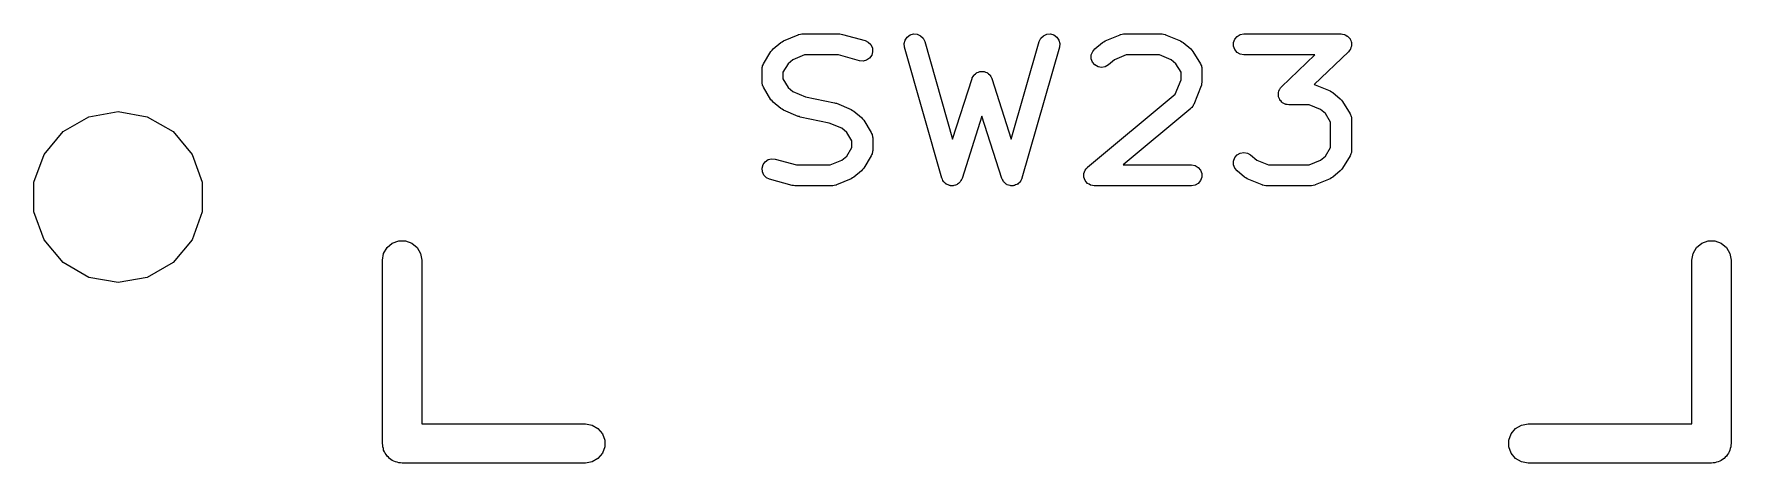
# Model space of a CAD drawing. Extents: x 47 to 330, y -254 to -153.
# Drawn here: x 209.2 to 225.66, y -186.54 to -182.38 of the extents above; entities that cross this region are included whole.
import ezdxf

# ---------------------------------------------------------------- set-up
doc = ezdxf.new("R2010")
doc.units = 0
doc.header["$MEASUREMENT"] = 0
doc.layers.add('BLACK', color=7, linetype='CONTINUOUS')

msp = doc.modelspace()

# ---------------------------------------------------------------- linework, layer by layer
at = {"layer": 'Black'}
for p, q in [((216.473, -182.446), (216.618, -182.386)), ((216.618, -182.386), (216.621, -182.385)), ((216.621, -182.385), (216.623, -182.384)), ((216.623, -182.384), (216.638, -182.381)), ((216.638, -182.381), (216.653, -182.378)), ((216.653, -182.378), (216.655, -182.378)), ((216.655, -182.378), (216.658, -182.378)), ((216.658, -182.378), (217.02, -182.378)), ((217.02, -182.378), (217.034, -182.38)), ((217.034, -182.38), (217.048, -182.382)), ((217.048, -182.382), (217.265, -182.442)), ((217.702, -182.388), (217.736, -182.378)), ((217.736, -182.378), (217.771, -182.381)), ((217.771, -182.381), (217.803, -182.395)), ((218.996, -182.395), (219.028, -182.381)), ((219.028, -182.381), (219.063, -182.378)), ((219.063, -182.378), (219.097, -182.388)), ((219.594, -182.446), (219.739, -182.386)), ((219.739, -182.386), (219.741, -182.385)), ((219.741, -182.385), (219.743, -182.384)), ((219.743, -182.384), (219.759, -182.381)), ((219.759, -182.381), (219.773, -182.378)), ((219.773, -182.378), (219.776, -182.378)), ((219.776, -182.378), (219.778, -182.378)), ((219.778, -182.378), (220.141, -182.378)), ((220.141, -182.378), (220.143, -182.378)), ((220.143, -182.378), (220.146, -182.378)), ((220.146, -182.378), (220.161, -182.381)), ((220.161, -182.381), (220.176, -182.384)), ((220.176, -182.384), (220.178, -182.385)), ((220.178, -182.385), (220.18, -182.386)), ((220.18, -182.386), (220.325, -182.446)), ((220.874, -182.402), (220.905, -182.384)), ((220.905, -182.384), (220.939, -182.378)), ((220.939, -182.378), (221.883, -182.378)), ((221.883, -182.378), (221.897, -182.38)), ((221.897, -182.38), (221.911, -182.382)), ((221.911, -182.382), (221.914, -182.383)), ((221.914, -182.383), (221.917, -182.384)), ((221.917, -182.384), (221.93, -182.391)), ((216.28, -182.669), (216.353, -182.548)), ((216.353, -182.548), (216.364, -182.535)), ((216.364, -182.535), (216.375, -182.522)), ((216.375, -182.522), (216.447, -182.462)), ((216.447, -182.462), (216.461, -182.454)), ((216.461, -182.454), (216.473, -182.446)), ((217.265, -182.442), (217.297, -182.457)), ((217.297, -182.457), (217.322, -182.482)), ((217.322, -182.482), (217.337, -182.515)), ((217.339, -182.55), (217.33, -182.584)), ((217.337, -182.515), (217.339, -182.55)), ((217.645, -182.472), (217.653, -182.438)), ((217.648, -182.507), (217.645, -182.472)), ((218.011, -183.777), (217.648, -182.507)), ((217.653, -182.438), (217.673, -182.409)), ((217.673, -182.409), (217.702, -182.388)), ((217.803, -182.395), (217.828, -182.42)), ((217.828, -182.42), (217.844, -182.452)), ((217.844, -182.452), (218.115, -183.399)), ((218.684, -183.399), (218.955, -182.452)), ((219.15, -182.507), (218.787, -183.777)), ((218.955, -182.452), (218.97, -182.42)), ((218.97, -182.42), (218.996, -182.395)), ((219.097, -182.388), (219.125, -182.409)), ((219.125, -182.409), (219.145, -182.438)), ((219.145, -182.438), (219.154, -182.472)), ((219.154, -182.472), (219.15, -182.507)), ((219.46, -182.582), (219.473, -182.549)), ((219.473, -182.549), (219.495, -182.522)), ((219.495, -182.522), (219.568, -182.462)), ((219.568, -182.462), (219.581, -182.454)), ((219.581, -182.454), (219.594, -182.446)), ((220.325, -182.446), (220.338, -182.454)), ((220.338, -182.454), (220.351, -182.462)), ((220.351, -182.462), (220.424, -182.522)), ((220.424, -182.522), (220.435, -182.535)), ((220.435, -182.535), (220.446, -182.548)), ((220.446, -182.548), (220.518, -182.669)), ((220.839, -182.462), (220.851, -182.429)), ((220.839, -182.497), (220.839, -182.462)), ((220.851, -182.53), (220.839, -182.497)), ((220.851, -182.429), (220.874, -182.402)), ((220.874, -182.557), (220.851, -182.53)), ((221.93, -182.391), (221.943, -182.398)), ((221.943, -182.398), (221.945, -182.4)), ((221.945, -182.4), (221.948, -182.402)), ((221.948, -182.402), (221.957, -182.413)), ((221.961, -182.541), (221.953, -182.553)), ((221.957, -182.413), (221.967, -182.423)), ((221.971, -182.53), (221.961, -182.541)), ((221.967, -182.423), (221.969, -182.426)), ((221.969, -182.426), (221.971, -182.429)), ((221.971, -182.429), (221.976, -182.442)), ((221.972, -182.527), (221.971, -182.53)), ((221.974, -182.525), (221.972, -182.527)), ((221.978, -182.511), (221.974, -182.525)), ((221.976, -182.442), (221.981, -182.456)), ((221.983, -182.497), (221.978, -182.511)), ((221.981, -182.456), (221.982, -182.459)), ((221.982, -182.459), (221.983, -182.462)), ((221.983, -182.462), (221.983, -182.476)), ((221.983, -182.476), (221.984, -182.491)), ((221.984, -182.491), (221.983, -182.494)), ((221.983, -182.494), (221.983, -182.497)), ((216.266, -182.721), (216.267, -182.712)), ((216.267, -182.712), (216.268, -182.702)), ((216.268, -182.702), (216.27, -182.695)), ((216.27, -182.695), (216.272, -182.687)), ((216.272, -182.687), (216.277, -182.678)), ((216.277, -182.678), (216.28, -182.669)), ((216.518, -182.668), (216.469, -182.75)), ((216.566, -182.628), (216.518, -182.668)), ((216.678, -182.581), (216.566, -182.628)), ((217.007, -182.581), (216.678, -182.581)), ((217.211, -182.638), (217.007, -182.581)), ((217.246, -182.641), (217.211, -182.638)), ((217.28, -182.632), (217.246, -182.641)), ((217.309, -182.612), (217.28, -182.632)), ((217.33, -182.584), (217.309, -182.612)), ((219.46, -182.618), (219.46, -182.582)), ((219.472, -182.651), (219.46, -182.618)), ((219.495, -182.678), (219.472, -182.651)), ((219.525, -182.696), (219.495, -182.678)), ((219.56, -182.702), (219.525, -182.696)), ((219.595, -182.696), (219.56, -182.702)), ((219.625, -182.679), (219.595, -182.696)), ((219.686, -182.628), (219.625, -182.679)), ((219.798, -182.581), (219.686, -182.628)), ((220.121, -182.581), (219.798, -182.581)), ((220.233, -182.628), (220.121, -182.581)), ((220.28, -182.668), (220.233, -182.628)), ((220.33, -182.75), (220.28, -182.668)), ((220.518, -182.669), (220.522, -182.678)), ((220.522, -182.678), (220.527, -182.687)), ((220.527, -182.687), (220.528, -182.695)), ((220.528, -182.695), (220.531, -182.702)), ((220.531, -182.702), (220.531, -182.712)), ((220.531, -182.712), (220.533, -182.721)), ((220.905, -182.575), (220.874, -182.557)), ((220.939, -182.581), (220.905, -182.575)), ((221.629, -182.581), (220.939, -182.581)), ((221.305, -182.89), (221.629, -182.581)), ((221.953, -182.553), (221.623, -182.867)), ((216.266, -182.842), (216.266, -182.721)), ((216.267, -182.852), (216.266, -182.842)), ((216.268, -182.862), (216.267, -182.852)), ((216.27, -182.869), (216.268, -182.862)), ((216.272, -182.877), (216.27, -182.869)), ((216.277, -182.886), (216.272, -182.877)), ((216.469, -182.75), (216.469, -182.814)), ((216.469, -182.814), (216.518, -182.896)), ((218.115, -183.399), (218.303, -182.811)), ((218.303, -182.811), (218.304, -182.808)), ((218.304, -182.808), (218.305, -182.804)), ((218.305, -182.804), (218.313, -182.792)), ((218.313, -182.792), (218.319, -182.78)), ((218.319, -182.78), (218.322, -182.777)), ((218.322, -182.777), (218.324, -182.774)), ((218.324, -182.774), (218.335, -182.766)), ((218.335, -182.766), (218.345, -182.756)), ((218.345, -182.756), (218.349, -182.755)), ((218.349, -182.755), (218.352, -182.752)), ((218.352, -182.752), (218.365, -182.748)), ((218.365, -182.748), (218.378, -182.743)), ((218.378, -182.743), (218.382, -182.743)), ((218.382, -182.743), (218.386, -182.742)), ((218.386, -182.742), (218.399, -182.742)), ((218.399, -182.742), (218.413, -182.742)), ((218.413, -182.742), (218.417, -182.743)), ((218.417, -182.743), (218.421, -182.743)), ((218.421, -182.743), (218.434, -182.748)), ((218.434, -182.748), (218.447, -182.752)), ((218.447, -182.752), (218.45, -182.755)), ((218.45, -182.755), (218.454, -182.756)), ((218.454, -182.756), (218.464, -182.766)), ((218.464, -182.766), (218.474, -182.774)), ((218.474, -182.774), (218.477, -182.777)), ((218.477, -182.777), (218.48, -182.78)), ((218.48, -182.78), (218.486, -182.792)), ((218.486, -182.792), (218.493, -182.804)), ((218.493, -182.804), (218.494, -182.808)), ((218.494, -182.808), (218.496, -182.811)), ((218.496, -182.811), (218.684, -183.399)), ((220.274, -182.962), (220.33, -182.823)), ((220.33, -182.823), (220.33, -182.75)), ((220.526, -182.88), (220.453, -183.062)), ((220.527, -182.877), (220.526, -182.879)), ((220.526, -182.879), (220.526, -182.88)), ((220.53, -182.861), (220.527, -182.877)), ((220.533, -182.846), (220.53, -182.861)), ((220.533, -182.721), (220.533, -182.842)), ((220.533, -182.842), (220.533, -182.844)), ((220.533, -182.844), (220.533, -182.846)), ((221.623, -182.867), (221.627, -182.868)), ((221.627, -182.868), (221.629, -182.869)), ((221.629, -182.869), (221.632, -182.87)), ((221.632, -182.87), (221.777, -182.93)), ((216.28, -182.895), (216.277, -182.886)), ((216.353, -183.016), (216.28, -182.895)), ((216.364, -183.028), (216.353, -183.016)), ((216.375, -183.041), (216.364, -183.028)), ((216.447, -183.102), (216.375, -183.041)), ((216.518, -182.896), (216.566, -182.936)), ((216.566, -182.936), (216.688, -182.987)), ((216.688, -182.987), (216.969, -183.045)), ((216.969, -183.045), (216.978, -183.049)), ((219.423, -183.671), (220.274, -182.962)), ((221.274, -182.952), (221.275, -182.949)), ((221.275, -182.966), (221.274, -182.952)), ((221.275, -182.946), (221.28, -182.932)), ((221.275, -182.949), (221.275, -182.946)), ((221.275, -182.981), (221.275, -182.966)), ((221.276, -182.984), (221.275, -182.981)), ((221.276, -182.987), (221.276, -182.984)), ((221.282, -183.001), (221.276, -182.987)), ((221.28, -182.932), (221.284, -182.918)), ((221.287, -183.014), (221.282, -183.001)), ((221.284, -182.918), (221.286, -182.916)), ((221.286, -182.916), (221.287, -182.913)), ((221.287, -182.913), (221.296, -182.901)), ((221.289, -183.017), (221.287, -183.014)), ((221.29, -183.02), (221.289, -183.017)), ((221.3, -183.03), (221.29, -183.02)), ((221.296, -182.901), (221.305, -182.89)), ((221.309, -183.041), (221.3, -183.03)), ((221.312, -183.043), (221.309, -183.041)), ((221.314, -183.045), (221.312, -183.043)), ((221.327, -183.052), (221.314, -183.045)), ((221.777, -182.93), (221.789, -182.938)), ((221.789, -182.938), (221.803, -182.946)), ((221.803, -182.946), (221.875, -183.006)), ((221.875, -183.006), (221.886, -183.019)), ((221.886, -183.019), (221.897, -183.032)), ((221.897, -183.032), (221.97, -183.153)), ((209.487, -183.325), (209.737, -183.181)), ((209.737, -183.181), (210.02, -183.131)), ((210.02, -183.131), (210.303, -183.181)), ((210.303, -183.181), (210.553, -183.325)), ((216.461, -183.109), (216.447, -183.102)), ((216.473, -183.118), (216.461, -183.109)), ((216.618, -183.178), (216.473, -183.118)), ((216.628, -183.18), (216.618, -183.178)), ((216.637, -183.184), (216.628, -183.18)), ((216.918, -183.242), (216.637, -183.184)), ((216.978, -183.049), (216.987, -183.051)), ((216.987, -183.051), (217.132, -183.111)), ((217.132, -183.111), (217.145, -183.12)), ((217.145, -183.12), (217.158, -183.127)), ((217.158, -183.127), (217.231, -183.188)), ((217.231, -183.188), (217.242, -183.201)), ((217.242, -183.201), (217.253, -183.213)), ((218.399, -183.176), (218.206, -183.78)), ((218.593, -183.78), (218.399, -183.176)), ((220.424, -183.102), (219.768, -183.648)), ((220.429, -183.096), (220.424, -183.102)), ((220.434, -183.092), (220.429, -183.096)), ((220.44, -183.083), (220.434, -183.092)), ((220.447, -183.075), (220.44, -183.083)), ((220.449, -183.068), (220.447, -183.075)), ((220.453, -183.062), (220.449, -183.068)), ((221.34, -183.059), (221.327, -183.052)), ((221.343, -183.059), (221.34, -183.059)), ((221.346, -183.061), (221.343, -183.059)), ((221.36, -183.062), (221.346, -183.061)), ((221.375, -183.065), (221.36, -183.062)), ((221.572, -183.065), (221.375, -183.065)), ((221.684, -183.112), (221.572, -183.065)), ((221.732, -183.151), (221.684, -183.112)), ((221.781, -183.233), (221.732, -183.151)), ((221.97, -183.153), (221.973, -183.162)), ((221.973, -183.162), (221.978, -183.17)), ((221.978, -183.17), (221.98, -183.178)), ((221.98, -183.178), (221.982, -183.186)), ((221.982, -183.186), (221.983, -183.196)), ((221.983, -183.196), (221.984, -183.205)), ((221.984, -183.205), (221.984, -183.508)), ((209.302, -183.546), (209.487, -183.325)), ((210.553, -183.325), (210.738, -183.546)), ((217.04, -183.293), (216.918, -183.242)), ((217.087, -183.333), (217.04, -183.293)), ((217.137, -183.415), (217.087, -183.333)), ((217.253, -183.213), (217.325, -183.334)), ((217.325, -183.334), (217.329, -183.343)), ((217.329, -183.343), (217.334, -183.352)), ((217.334, -183.352), (217.335, -183.36)), ((217.335, -183.36), (217.338, -183.367)), ((217.338, -183.367), (217.338, -183.377)), ((221.781, -183.479), (221.781, -183.233)), ((217.087, -183.562), (217.137, -183.479)), ((217.137, -183.479), (217.137, -183.415)), ((217.335, -183.534), (217.334, -183.542)), ((217.338, -183.527), (217.335, -183.534)), ((217.338, -183.377), (217.34, -183.387)), ((217.34, -183.508), (217.338, -183.517)), ((217.338, -183.517), (217.338, -183.527)), ((217.34, -183.387), (217.34, -183.508)), ((220.874, -183.551), (220.904, -183.533)), ((220.904, -183.533), (220.939, -183.527)), ((220.939, -183.527), (220.974, -183.533)), ((220.974, -183.533), (221.004, -183.551)), ((221.732, -183.562), (221.781, -183.479)), ((221.98, -183.534), (221.978, -183.542)), ((221.982, -183.527), (221.98, -183.534)), ((221.983, -183.517), (221.982, -183.527)), ((221.984, -183.508), (221.983, -183.517)), ((209.204, -183.816), (209.302, -183.546)), ((210.738, -183.546), (210.836, -183.816)), ((216.266, -183.679), (216.276, -183.645)), ((216.269, -183.714), (216.266, -183.679)), ((216.276, -183.645), (216.296, -183.617)), ((216.296, -183.617), (216.325, -183.597)), ((216.325, -183.597), (216.359, -183.588)), ((216.359, -183.588), (216.394, -183.591)), ((216.394, -183.591), (216.599, -183.648)), ((216.599, -183.648), (216.928, -183.648)), ((216.928, -183.648), (217.04, -183.601)), ((217.04, -183.601), (217.087, -183.562)), ((217.242, -183.694), (217.231, -183.707)), ((217.253, -183.681), (217.242, -183.694)), ((217.325, -183.56), (217.253, -183.681)), ((217.329, -183.551), (217.325, -183.56)), ((217.334, -183.542), (217.329, -183.551)), ((219.394, -183.715), (219.4, -183.699)), ((219.4, -183.698), (219.411, -183.685)), ((219.4, -183.699), (219.4, -183.698)), ((219.4, -183.699), (219.4, -183.699)), ((219.411, -183.685), (219.423, -183.672)), ((219.423, -183.672), (219.423, -183.671)), ((219.423, -183.672), (219.423, -183.672)), ((219.768, -183.648), (220.431, -183.648)), ((220.431, -183.648), (220.466, -183.654)), ((220.466, -183.654), (220.497, -183.672)), ((220.497, -183.672), (220.519, -183.699)), ((220.519, -183.699), (220.531, -183.732)), ((220.839, -183.611), (220.851, -183.578)), ((220.839, -183.647), (220.839, -183.611)), ((220.851, -183.68), (220.839, -183.647)), ((220.851, -183.578), (220.874, -183.551)), ((220.874, -183.707), (220.851, -183.68)), ((221.004, -183.551), (221.065, -183.601)), ((221.065, -183.601), (221.177, -183.648)), ((221.177, -183.648), (221.572, -183.648)), ((221.572, -183.648), (221.684, -183.601)), ((221.684, -183.601), (221.732, -183.562)), ((221.886, -183.694), (221.875, -183.707)), ((221.897, -183.681), (221.886, -183.694)), ((221.97, -183.56), (221.897, -183.681)), ((221.973, -183.551), (221.97, -183.56)), ((221.978, -183.542), (221.973, -183.551)), ((209.204, -184.104), (209.204, -183.816)), ((210.836, -183.816), (210.836, -184.104)), ((216.284, -183.747), (216.269, -183.714)), ((216.308, -183.772), (216.284, -183.747)), ((216.34, -183.787), (216.308, -183.772)), ((216.558, -183.847), (216.34, -183.787)), ((216.571, -183.849), (216.558, -183.847)), ((216.585, -183.851), (216.571, -183.849)), ((216.948, -183.851), (216.585, -183.851)), ((216.95, -183.851), (216.948, -183.851)), ((216.953, -183.851), (216.95, -183.851)), ((216.967, -183.848), (216.953, -183.851)), ((216.983, -183.845), (216.967, -183.848)), ((216.985, -183.844), (216.983, -183.845)), ((216.987, -183.843), (216.985, -183.844)), ((217.132, -183.783), (216.987, -183.843)), ((217.145, -183.775), (217.132, -183.783)), ((217.158, -183.767), (217.145, -183.775)), ((217.231, -183.707), (217.158, -183.767)), ((218.014, -183.783), (218.011, -183.777)), ((218.015, -183.788), (218.014, -183.783)), ((218.021, -183.798), (218.015, -183.788)), ((218.027, -183.809), (218.021, -183.798)), ((218.031, -183.813), (218.027, -183.809)), ((218.034, -183.818), (218.031, -183.813)), ((218.043, -183.825), (218.034, -183.818)), ((218.052, -183.834), (218.043, -183.825)), ((218.057, -183.836), (218.052, -183.834)), ((218.062, -183.839), (218.057, -183.836)), ((218.073, -183.843), (218.062, -183.839)), ((218.084, -183.848), (218.073, -183.843)), ((218.09, -183.848), (218.084, -183.848)), ((218.095, -183.85), (218.09, -183.848)), ((218.107, -183.85), (218.095, -183.85)), ((218.12, -183.851), (218.107, -183.85)), ((218.125, -183.849), (218.12, -183.851)), ((218.131, -183.849), (218.125, -183.849)), ((218.142, -183.844), (218.131, -183.849)), ((218.153, -183.841), (218.142, -183.844)), ((218.158, -183.838), (218.153, -183.841)), ((218.163, -183.835), (218.158, -183.838)), ((218.172, -183.827), (218.163, -183.835)), ((218.182, -183.82), (218.172, -183.827)), ((218.185, -183.816), (218.182, -183.82)), ((218.189, -183.812), (218.185, -183.816)), ((218.195, -183.801), (218.189, -183.812)), ((218.202, -183.791), (218.195, -183.801)), ((218.203, -183.785), (218.202, -183.791)), ((218.206, -183.78), (218.203, -183.785)), ((218.595, -183.785), (218.593, -183.78)), ((218.597, -183.791), (218.595, -183.785)), ((218.604, -183.801), (218.597, -183.791)), ((218.609, -183.812), (218.604, -183.801)), ((218.613, -183.816), (218.609, -183.812)), ((218.617, -183.82), (218.613, -183.816)), ((218.626, -183.827), (218.617, -183.82)), ((218.635, -183.835), (218.626, -183.827)), ((218.641, -183.838), (218.635, -183.835)), ((218.645, -183.841), (218.641, -183.838)), ((218.657, -183.844), (218.645, -183.841)), ((218.668, -183.849), (218.657, -183.844)), ((218.674, -183.849), (218.668, -183.849)), ((218.679, -183.851), (218.674, -183.849)), ((218.691, -183.85), (218.679, -183.851)), ((218.703, -183.85), (218.691, -183.85)), ((218.709, -183.848), (218.703, -183.85)), ((218.714, -183.848), (218.709, -183.848)), ((218.725, -183.843), (218.714, -183.848)), ((218.737, -183.839), (218.725, -183.843)), ((218.741, -183.836), (218.737, -183.839)), ((218.746, -183.834), (218.741, -183.836)), ((218.755, -183.825), (218.746, -183.834)), ((218.765, -183.818), (218.755, -183.825)), ((218.768, -183.813), (218.765, -183.818)), ((218.772, -183.809), (218.768, -183.813)), ((218.777, -183.798), (218.772, -183.809)), ((218.784, -183.788), (218.777, -183.798)), ((218.785, -183.783), (218.784, -183.788)), ((218.787, -183.777), (218.785, -183.783)), ((219.388, -183.732), (219.394, -183.715)), ((219.388, -183.749), (219.388, -183.732)), ((219.388, -183.732), (219.388, -183.732)), ((219.388, -183.732), (219.388, -183.732)), ((219.388, -183.767), (219.388, -183.749)), ((219.394, -183.784), (219.388, -183.767)), ((219.388, -183.767), (219.388, -183.767)), ((219.388, -183.767), (219.388, -183.767)), ((219.4, -183.8), (219.394, -183.784)), ((219.411, -183.814), (219.4, -183.8)), ((219.4, -183.8), (219.4, -183.8)), ((219.4, -183.8), (219.4, -183.8)), ((219.422, -183.827), (219.411, -183.814)), ((219.423, -183.827), (219.422, -183.827)), ((219.422, -183.827), (219.422, -183.827)), ((219.438, -183.836), (219.423, -183.827)), ((219.453, -183.845), (219.438, -183.836)), ((219.47, -183.848), (219.453, -183.845)), ((219.453, -183.845), (219.453, -183.845)), ((219.453, -183.845), (219.453, -183.845)), ((219.488, -183.851), (219.47, -183.848)), ((220.431, -183.851), (219.488, -183.851)), ((219.488, -183.851), (219.488, -183.851)), ((219.488, -183.851), (219.488, -183.851)), ((220.466, -183.845), (220.431, -183.851)), ((220.497, -183.827), (220.466, -183.845)), ((220.519, -183.8), (220.497, -183.827)), ((220.531, -183.767), (220.519, -183.8)), ((220.531, -183.732), (220.531, -183.767)), ((220.947, -183.767), (220.874, -183.707)), ((220.96, -183.775), (220.947, -183.767)), ((220.973, -183.783), (220.96, -183.775)), ((221.118, -183.843), (220.973, -183.783)), ((221.12, -183.844), (221.118, -183.843)), ((221.122, -183.845), (221.12, -183.844)), ((221.137, -183.848), (221.122, -183.845)), ((221.152, -183.851), (221.137, -183.848)), ((221.155, -183.851), (221.152, -183.851)), ((221.157, -183.851), (221.155, -183.851)), ((221.592, -183.851), (221.157, -183.851)), ((221.595, -183.851), (221.592, -183.851)), ((221.597, -183.851), (221.595, -183.851)), ((221.612, -183.848), (221.597, -183.851)), ((221.627, -183.845), (221.612, -183.848)), ((221.629, -183.844), (221.627, -183.845)), ((221.632, -183.843), (221.629, -183.844)), ((221.777, -183.783), (221.632, -183.843)), ((221.789, -183.775), (221.777, -183.783)), ((221.803, -183.767), (221.789, -183.775)), ((221.875, -183.707), (221.803, -183.767)), ((209.302, -184.374), (209.204, -184.104)), ((210.836, -184.104), (210.738, -184.374)), ((209.487, -184.595), (209.302, -184.374)), ((210.738, -184.374), (210.553, -184.595)), ((212.584, -184.572), (212.596, -184.507)), ((212.596, -184.507), (212.629, -184.45)), ((212.629, -184.45), (212.68, -184.407)), ((212.68, -184.407), (212.742, -184.384)), ((212.742, -184.384), (212.808, -184.384)), ((212.808, -184.384), (212.87, -184.407)), ((212.87, -184.407), (212.921, -184.45)), ((212.921, -184.45), (212.954, -184.507)), ((212.954, -184.507), (212.965, -184.572)), ((225.284, -184.572), (225.296, -184.507)), ((225.296, -184.507), (225.329, -184.45)), ((225.329, -184.45), (225.38, -184.407)), ((225.38, -184.407), (225.442, -184.384)), ((225.442, -184.384), (225.508, -184.384)), ((225.508, -184.384), (225.57, -184.407)), ((225.57, -184.407), (225.621, -184.45)), ((225.621, -184.45), (225.654, -184.507)), ((225.654, -184.507), (225.665, -184.572)), ((209.737, -184.739), (209.487, -184.595)), ((210.553, -184.595), (210.303, -184.739)), ((212.584, -186.35), (212.584, -184.572)), ((212.965, -184.572), (212.965, -186.159)), ((225.284, -186.159), (225.284, -184.572)), ((225.665, -184.572), (225.665, -186.35)), ((210.02, -184.789), (209.737, -184.739)), ((210.303, -184.739), (210.02, -184.789)), ((212.965, -186.159), (214.553, -186.159)), ((214.553, -186.159), (214.618, -186.171)), ((214.618, -186.171), (214.675, -186.204)), ((223.575, -186.204), (223.632, -186.171)), ((223.632, -186.171), (223.697, -186.159)), ((223.697, -186.159), (225.284, -186.159)), ((214.675, -186.204), (214.718, -186.255)), ((214.718, -186.255), (214.741, -186.317)), ((214.741, -186.317), (214.741, -186.383)), ((223.509, -186.317), (223.532, -186.255)), ((223.509, -186.383), (223.509, -186.317)), ((223.532, -186.255), (223.575, -186.204)), ((212.587, -186.366), (212.584, -186.35)), ((212.587, -186.383), (212.587, -186.366)), ((212.593, -186.399), (212.587, -186.383)), ((212.596, -186.415), (212.593, -186.399)), ((212.604, -186.43), (212.596, -186.415)), ((212.61, -186.445), (212.604, -186.43)), ((212.621, -186.458), (212.61, -186.445)), ((212.629, -186.472), (212.621, -186.458)), ((212.642, -186.483), (212.629, -186.472)), ((212.653, -186.496), (212.642, -186.483)), ((212.667, -186.504), (212.653, -186.496)), ((214.675, -186.496), (214.618, -186.529)), ((214.718, -186.445), (214.675, -186.496)), ((214.741, -186.383), (214.718, -186.445)), ((223.532, -186.445), (223.509, -186.383)), ((223.575, -186.496), (223.532, -186.445)), ((223.632, -186.529), (223.575, -186.496)), ((225.597, -186.496), (225.583, -186.504)), ((225.608, -186.483), (225.597, -186.496)), ((225.621, -186.472), (225.608, -186.483)), ((225.629, -186.458), (225.621, -186.472)), ((225.64, -186.445), (225.629, -186.458)), ((225.646, -186.43), (225.64, -186.445)), ((225.654, -186.415), (225.646, -186.43)), ((225.657, -186.399), (225.654, -186.415)), ((225.663, -186.383), (225.657, -186.399)), ((225.665, -186.35), (225.663, -186.366)), ((225.663, -186.366), (225.663, -186.383)), ((212.68, -186.515), (212.667, -186.504)), ((212.695, -186.521), (212.68, -186.515)), ((212.71, -186.529), (212.695, -186.521)), ((212.726, -186.532), (212.71, -186.529)), ((212.742, -186.538), (212.726, -186.532)), ((212.759, -186.538), (212.742, -186.538)), ((212.775, -186.54), (212.759, -186.538)), ((214.553, -186.54), (212.775, -186.54)), ((214.618, -186.529), (214.553, -186.54)), ((223.697, -186.54), (223.632, -186.529)), ((225.475, -186.54), (223.697, -186.54)), ((225.491, -186.538), (225.475, -186.54)), ((225.508, -186.538), (225.491, -186.538)), ((225.524, -186.532), (225.508, -186.538)), ((225.54, -186.529), (225.524, -186.532)), ((225.555, -186.521), (225.54, -186.529)), ((225.57, -186.515), (225.555, -186.521)), ((225.583, -186.504), (225.57, -186.515))]:
    msp.add_line(p, q, dxfattribs=at)

doc.saveas('drawing.dxf')
